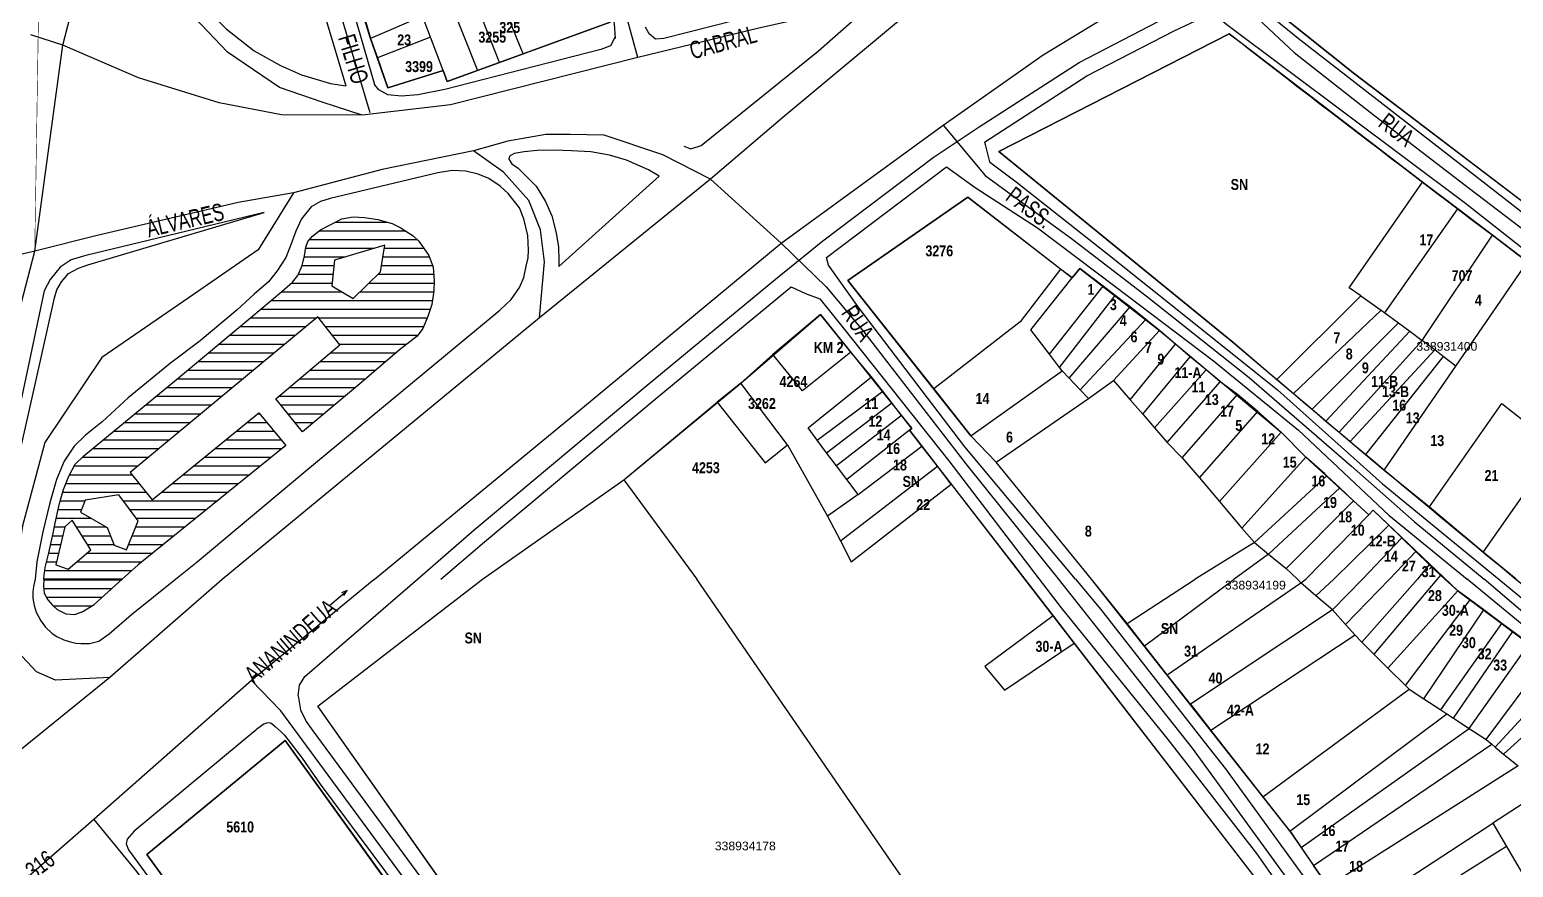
# Model space of a CAD drawing. Extents: x 206099 to 208675, y 4843659 to 4845705.
# Drawn here: x 207220.3 to 207560.8, y 4844438.6 to 4844630.9 of the extents above; entities that cross this region are included whole.
import ezdxf
from ezdxf.enums import TextEntityAlignment as Align

# ---------------------------------------------------------------- set-up
doc = ezdxf.new("R2010")
doc.units = 0
doc.header["$LTSCALE"] = 1.5
doc.header["$MEASUREMENT"] = 0
for name, color, linetype in [('CD-MALHA-LOTES', 40, 'CONTINUOUS'), ('CD_TXT_QUADRA', 7, 'CONTINUOUS'), ('HD-HACH-HIDROG', 160, 'CONTINUOUS'), ('HD-LAGOS-PERENE', 170, 'CONTINUOUS'), ('LM-LIM-SETOR-FISCAL', 7, 'CONTINUOUS'), ('RU-QUADRAS', 6, 'CONTINUOUS'), ('SV-EIXO-ROD-ESTR', 7, 'CONTINUOUS'), ('SV-EIXO-RUA-N-PAV', 6, 'CONTINUOUS'), ('SV-EIXO-RUA-PAV', 20, 'CONTINUOUS'), ('SV-EST-MUNIC-PAV', 20, 'CONTINUOUS'), ('SV-FX-DOM-FED', 20, 'CONTINUOUS'), ('SV-ROD-FEDERAIS', 40, 'CONTINUOUS'), ('SV-RUA-NAO-PAV-S-GUIA-C-GUIA', 7, 'CONTINUOUS'), ('SV-RUA-PAVIM-S-GUIA-C-GUIA', 7, 'CONTINUOUS'), ('SV-TXT-MUNIC-PAV', 20, 'CONTINUOUS'), ('SV-TXT-ROD-FED', 20, 'CONTINUOUS'), ('SV-TXT-RUA-N-PAV-S-GUIA-C-GUIA', 7, 'CONTINUOUS'), ('SV-TXT-RUA-PAV-S-GUIA-C-GUIA', 7, 'CONTINUOUS'), ('Th_NmrPort', 7, 'CONTINUOUS')]:
    doc.layers.add(name, color=color, linetype=linetype)
doc.styles.add('ARIAL', font='ARIAL.TTF')
doc.styles.add('MONOTXT', font='ARIAL.TTF', dxfattribs={"height": 0.2})
doc.styles.get("Standard").update_dxf_attribs({"font": 'swisscbo.ttf'})
doc.linetypes.add('Limite', pattern='A,20,-3,[130,ltypeshp.shx,S=6.35,R=0,X=0,Y=0],-3,20', length=46)

# ---------------------------------------------------------------- blocks, each defined once
blk = doc.blocks.new('*X2')
at = {"layer": 'HD-HACH-HIDROG', "color": 0}
for p, q in [((207290.512389, 4844586.751842), (207302.286052, 4844586.75196)), ((207284.541472, 4844582.751717), (207309.221255, 4844582.751963)), ((207286.789002, 4844584.751772), (207306.537953, 4844584.75197)), ((207283.681185, 4844580.751675), (207299.480912, 4844580.751833)), ((207301.751676, 4844580.751856), (207310.732014, 4844580.751946)), ((207282.824169, 4844576.751601), (207290.142417, 4844576.751674)), ((207283.323692, 4844578.751639), (207292.827286, 4844578.751734)), ((207301.09261, 4844576.751783), (207312.8335, 4844576.751901)), ((207301.422143, 4844578.75182), (207312.035011, 4844578.751926)), ((207280.406086, 4844572.75151), (207289.759504, 4844572.751604)), ((207281.99959, 4844574.751559), (207289.95096, 4844574.751639)), ((207298.187103, 4844572.751688), (207313.151201, 4844572.751838)), ((207300.252518, 4844574.751742), (207313.070014, 4844574.75187)), ((207278.134247, 4844570.751455), (207291.992608, 4844570.751593)), ((207296.121688, 4844570.751635), (207313.087288, 4844570.751804)), ((207273.3862, 4844566.751341), (207312.257547, 4844566.75173)), ((207275.760224, 4844568.751398), (207312.757185, 4844568.751768)), ((207268.606411, 4844562.751227), (207283.755409, 4844562.751379)), ((207271.011421, 4844564.751284), (207286.169927, 4844564.751436)), ((207286.664356, 4844564.751441), (207311.591309, 4844564.75169)), ((207288.228233, 4844562.751424), (207310.73835, 4844562.751649)), ((207263.79639, 4844558.751113), (207278.926371, 4844558.751265)), ((207266.2014, 4844560.75117), (207281.34089, 4844560.751322)), ((207289.792109, 4844560.751406), (207309.396966, 4844560.751602)), ((207291.355986, 4844558.751389), (207306.920782, 4844558.751544)), ((207261.39138, 4844556.751056), (207276.511852, 4844556.751207)), ((207289.323077, 4844556.751336), (207304.431421, 4844556.751487)), ((207256.581359, 4844552.750942), (207271.682815, 4844552.751093)), ((207258.98637, 4844554.750999), (207274.097334, 4844554.75115)), ((207284.583039, 4844552.751222), (207299.77272, 4844552.751374)), ((207286.953058, 4844554.751279), (207302.102071, 4844554.75143)), ((207251.75191, 4844548.750828), (207266.853778, 4844548.750979)), ((207254.176349, 4844550.750885), (207269.268296, 4844550.751036)), ((207279.843002, 4844548.751109), (207295.077242, 4844548.751261)), ((207282.213021, 4844550.751165), (207297.44337, 4844550.751318)), ((207249.320629, 4844546.75077), (207264.439259, 4844546.750922)), ((207277.472983, 4844546.751052), (207292.689455, 4844546.751204)), ((207244.458066, 4844542.750656), (207259.610221, 4844542.750807)), ((207246.889347, 4844544.750713), (207262.02474, 4844544.750865)), ((207272.678335, 4844542.750938), (207273.066288, 4844542.750942)), ((207277.994071, 4844544.751024), (207290.301668, 4844544.751147)), ((207279.614638, 4844542.751007), (207287.913881, 4844542.75109)), ((207239.595504, 4844538.750541), (207254.781184, 4844538.750693)), ((207242.026785, 4844540.750599), (207257.195703, 4844540.75075)), ((207267.776842, 4844538.750823), (207276.372982, 4844538.750909)), ((207270.227589, 4844540.750881), (207274.719635, 4844540.750925)), ((207281.235205, 4844540.750991), (207285.526094, 4844540.751034)), ((207282.855772, 4844538.750974), (207283.138306, 4844538.750977)), ((207237.164223, 4844536.750484), (207252.366665, 4844536.750636)), ((207265.326096, 4844536.750766), (207278.026329, 4844536.750893)), ((207232.387923, 4844532.75037), (207247.537628, 4844532.750522)), ((207234.7417, 4844534.750427), (207249.952147, 4844534.750579)), ((207260.424603, 4844532.750651), (207275.782906, 4844532.750804)), ((207262.875349, 4844534.750708), (207278.257393, 4844534.750862)), ((207229.479351, 4844528.750275), (207243.793714, 4844528.750418)), ((207230.533525, 4844530.750319), (207245.123109, 4844530.750465)), ((207255.52311, 4844528.750536), (207270.833933, 4844528.750689)), ((207257.973856, 4844530.750593), (207273.30842, 4844530.750746)), ((207227.922562, 4844524.750194), (207247.008932, 4844524.750384)), ((207228.642667, 4844526.750234), (207245.401323, 4844526.750401)), ((207250.621617, 4844524.750421), (207265.88496, 4844524.750573)), ((207253.072363, 4844526.750478), (207268.359446, 4844526.750631)), ((207227.359084, 4844522.750155), (207233.051734, 4844522.750212)), ((207241.823217, 4844522.7503), (207263.410473, 4844522.750515)), ((207226.409444, 4844518.750079), (207234.406701, 4844518.750159)), ((207226.868614, 4844520.750117), (207232.245856, 4844520.750171)), ((207243.309808, 4844520.750281), (207260.935987, 4844520.750458)), ((207244.796398, 4844518.750263), (207258.4615, 4844518.7504)), ((207225.583246, 4844514.750005), (207227.905041, 4844514.750028)), ((207225.982847, 4844516.750042), (207228.363953, 4844516.750066)), ((207231.031941, 4844516.750093), (207237.869975, 4844516.750161)), ((207232.302542, 4844514.750072), (207238.857891, 4844514.750138)), ((207243.888978, 4844514.750188), (207253.512527, 4844514.750284)), ((207244.692002, 4844516.750229), (207255.987013, 4844516.750342)), ((207225.146152, 4844512.749968), (207227.446128, 4844512.749991)), ((207233.573143, 4844512.750052), (207239.644868, 4844512.750113)), ((207243.085954, 4844512.750147), (207251.03804, 4844512.750227)), ((207224.230151, 4844508.749893), (207226.528303, 4844508.749916)), ((207224.708036, 4844510.74993), (207226.987215, 4844510.749953)), ((207231.158679, 4844508.749962), (207246.089067, 4844508.750111)), ((207233.518655, 4844510.750018), (207248.563553, 4844510.750169)), ((207223.813326, 4844506.749855), (207243.786277, 4844506.750055))]:
    blk.add_line(p, q, dxfattribs=at)
blk = doc.blocks.new('*X4')
at = {"layer": 'HD-HACH-HIDROG', "color": 0}
for p, q in [((207223.556432, 4844504.64934), (207241.457927, 4844504.649519)), ((207223.563705, 4844502.649307), (207239.241411, 4844502.649463)), ((207224.141367, 4844500.649279), (207237.024896, 4844500.649408)), ((207225.718105, 4844498.649262), (207234.654372, 4844498.649351))]:
    blk.add_line(p, q, dxfattribs=at)
blk = doc.blocks.new('COD048', base_point=(207087.119498, 4846804.692002))
at = {"layer": 'SV-TXT-MUNIC-PAV'}
blk.add_line((207088.452832, 4846804.292002), (207089.786165, 4846804.692002), dxfattribs=at)
blk.add_lwpolyline([(207084.452832, 4846804.692002), (207089.786165, 4846804.692002), (207088.452832, 4846805.092002)], dxfattribs=at)

msp = doc.modelspace()

# ---------------------------------------------------------------- linework, layer by layer
at = {"layer": 'CD-MALHA-LOTES', "linetype": 'Continuous'}
for p, q in [((207333.59, 4844625.34), (207327.47, 4844640.34)), ((207328.16, 4844623.36), (207322.36, 4844638.24)), ((207297.19, 4844633.74), (207298.53, 4844628.89)), ((207310.46, 4844634.03), (207298.53, 4844628.89)), ((207312.29, 4844629.23), (207310.46, 4844634.03)), ((207317.33, 4844636.16), (207323.14, 4844621.53)), ((207507.05, 4844634.66), (207524.42, 4844620.81)), ((207333.59, 4844625.34), (207353.58, 4844632.62)), ((207298.53, 4844628.89), (207300.13, 4844624.41)), ((207312.29, 4844629.23), (207300.13, 4844624.41)), ((207315.23, 4844621.52), (207312.29, 4844629.23)), ((207495.64, 4844629.99), (207442.78, 4844602.93)), ((207539.97, 4844595.93), (207495.64, 4844629.99)), ((207300.13, 4844624.41), (207302.5, 4844617.54)), ((207323.14, 4844621.53), (207328.16, 4844623.36)), ((207328.16, 4844623.36), (207333.59, 4844625.34)), ((207302.5, 4844617.54), (207315.23, 4844621.52)), ((207315.23, 4844621.52), (207316.18, 4844619.03)), ((207316.18, 4844619.03), (207323.14, 4844621.53)), ((207524.42, 4844620.81), (207582.9, 4844576.25)), ((207442.78, 4844602.93), (207496.49, 4844559.15)), ((207523.13, 4844571.62), (207539.97, 4844595.93)), ((207548.08, 4844589.78), (207539.97, 4844595.93)), ((207435.61, 4844592.46), (207408.11, 4844573.31)), ((207456.89, 4844575.96), (207435.61, 4844592.46)), ((207531.34, 4844565.89), (207548.08, 4844589.78)), ((207556.02, 4844583.77), (207548.08, 4844589.78)), ((207539.95, 4844559.54), (207556.02, 4844583.77)), ((207564.12, 4844577.64), (207556.02, 4844583.77)), ((207456.89, 4844575.96), (207447.63, 4844563.84)), ((207459.59, 4844573.92), (207456.89, 4844575.96)), ((207461.34, 4844576.11), (207459.59, 4844573.92)), ((207466.72, 4844572), (207461.34, 4844576.11)), ((207547.65, 4844553.68), (207564.12, 4844577.64)), ((207408.11, 4844573.31), (207427.86, 4844548.44)), ((207450.11, 4844562.01), (207459.59, 4844573.92)), ((207454.38, 4844556.39), (207466.72, 4844572)), ((207456.69, 4844553.38), (207469.47, 4844569.9)), ((207469.47, 4844569.9), (207466.72, 4844572)), ((207472.87, 4844567.29), (207469.47, 4844569.9)), ((207506.56, 4844550.62), (207525.87, 4844569.84)), ((207525.87, 4844569.84), (207523.13, 4844571.62)), ((207525.87, 4844569.84), (207530.48, 4844566.51)), ((207401.84, 4844565.55), (207390.9, 4844556.36)), ((207408.76, 4844556.9), (207401.84, 4844565.55)), ((207458.88, 4844550.91), (207472.87, 4844567.29)), ((207476.51, 4844564.37), (207472.87, 4844567.29)), ((207530.48, 4844566.51), (207510.4, 4844547.37)), ((207530.48, 4844566.51), (207531.34, 4844565.89)), ((207531.34, 4844565.89), (207534.5, 4844563.59)), ((207447.63, 4844563.84), (207427.86, 4844548.44)), ((207461.41, 4844548.24), (207476.51, 4844564.37)), ((207479.61, 4844561.89), (207476.51, 4844564.37)), ((207514.64, 4844543.78), (207534.5, 4844563.59)), ((207534.5, 4844563.59), (207537.1, 4844561.71)), ((207454.38, 4844556.39), (207450.11, 4844562.01)), ((207469.1, 4844550.36), (207479.61, 4844561.89)), ((207472.9, 4844545.97), (207483.33, 4844558.7)), ((207483.33, 4844558.7), (207479.61, 4844561.89)), ((207486.69, 4844555.82), (207483.33, 4844558.7)), ((207496.49, 4844559.15), (207506.56, 4844550.62)), ((207517.84, 4844541.07), (207537.1, 4844561.71)), ((207520.83, 4844538.54), (207539.95, 4844559.54)), ((207537.1, 4844561.71), (207539.95, 4844559.54)), ((207542.79, 4844557.38), (207539.95, 4844559.54)), ((207390.9, 4844556.36), (207383.58, 4844549.79)), ((207397.68, 4844548.03), (207390.9, 4844556.36)), ((207408.76, 4844556.9), (207397.68, 4844548.03)), ((207413.54, 4844551.22), (207408.76, 4844556.9)), ((207456.69, 4844553.38), (207454.38, 4844556.39)), ((207475.77, 4844542.67), (207486.69, 4844555.82)), ((207490.34, 4844552.84), (207486.69, 4844555.82)), ((207542.79, 4844557.38), (207523.4, 4844536.37)), ((207544.72, 4844555.92), (207526.93, 4844533.38)), ((207544.72, 4844555.92), (207542.79, 4844557.38)), ((207547.65, 4844553.68), (207544.72, 4844555.92)), ((207436.32, 4844537.64), (207457.3, 4844552.58)), ((207457.3, 4844552.58), (207456.69, 4844553.38)), ((207458.88, 4844550.91), (207457.3, 4844552.58)), ((207478.49, 4844539.49), (207490.34, 4844552.84)), ((207493.58, 4844550.06), (207490.34, 4844552.84)), ((207531.23, 4844529.76), (207547.65, 4844553.68)), ((207383.58, 4844549.79), (207378.15, 4844545.42)), ((207394.23, 4844535.62), (207383.58, 4844549.79)), ((207399.02, 4844539.49), (207413.54, 4844551.22)), ((207416.1, 4844547.93), (207413.54, 4844551.22)), ((207427.86, 4844548.44), (207436.32, 4844537.64)), ((207461.41, 4844548.24), (207458.88, 4844550.91)), ((207463.3, 4844546.24), (207469.1, 4844550.36)), ((207469.1, 4844550.36), (207472.9, 4844545.97)), ((207481.37, 4844536.17), (207493.58, 4844550.06)), ((207497.5, 4844547.18), (207493.58, 4844550.06)), ((207506.56, 4844550.62), (207510.4, 4844547.37)), ((207356.67, 4844527.59), (207378.15, 4844545.42)), ((207378.15, 4844545.42), (207389.13, 4844531.5)), ((207401.09, 4844536.7), (207416.1, 4844547.93)), ((207403.2, 4844533.78), (207418.23, 4844545.21)), ((207418.23, 4844545.21), (207416.1, 4844547.93)), ((207420.43, 4844542.33), (207418.23, 4844545.21)), ((207442.16, 4844531.66), (207463.3, 4844546.24)), ((207463.3, 4844546.24), (207461.41, 4844548.24)), ((207472.9, 4844545.97), (207475.77, 4844542.67)), ((207484.86, 4844532.64), (207497.5, 4844547.18)), ((207502.19, 4844543.23), (207497.5, 4844547.18)), ((207510.4, 4844547.37), (207514.64, 4844543.78)), ((207541.63, 4844521.34), (207558.21, 4844545.08)), ((207558.21, 4844545.08), (207563.27, 4844541.15)), ((207420.43, 4844542.33), (207405.53, 4844530.76)), ((207422.78, 4844539.39), (207420.43, 4844542.33)), ((207475.77, 4844542.67), (207478.49, 4844539.49)), ((207488.78, 4844528.01), (207502.19, 4844543.23)), ((207507.57, 4844538.52), (207502.19, 4844543.23)), ((207514.64, 4844543.78), (207517.84, 4844541.07)), ((207401.09, 4844536.7), (207399.02, 4844539.49)), ((207422.27, 4844538.99), (207407.89, 4844527.63)), ((207422.27, 4844538.99), (207422.78, 4844539.39)), ((207425.1, 4844535.29), (207422.27, 4844538.99)), ((207478.49, 4844539.49), (207481.37, 4844536.17)), ((207493.37, 4844522.62), (207507.57, 4844538.52)), ((207513.2, 4844532.81), (207507.57, 4844538.52)), ((207517.84, 4844541.07), (207520.83, 4844538.54)), ((207520.83, 4844538.54), (207523.4, 4844536.37)), ((207389.13, 4844531.5), (207394.23, 4844535.62)), ((207394.23, 4844535.62), (207403.43, 4844519.22)), ((207403.2, 4844533.78), (207401.09, 4844536.7)), ((207410.45, 4844524.23), (207425.1, 4844535.29)), ((207428.65, 4844530.74), (207425.1, 4844535.29)), ((207436.32, 4844537.64), (207442.16, 4844531.66)), ((207481.37, 4844536.17), (207484.86, 4844532.64)), ((207523.4, 4844536.37), (207526.93, 4844533.38)), ((207570.84, 4844535.27), (207553.89, 4844511.08)), ((207405.53, 4844530.76), (207403.2, 4844533.78)), ((207464.05, 4844504.75), (207442.16, 4844531.66)), ((207484.86, 4844532.64), (207488.78, 4844528.01)), ((207498.56, 4844516.51), (207513.2, 4844532.81)), ((207517.59, 4844528.95), (207513.2, 4844532.81)), ((207526.93, 4844533.38), (207531.23, 4844529.76)), ((207407.89, 4844527.63), (207405.53, 4844530.76)), ((207406.41, 4844513.53), (207428.65, 4844530.74)), ((207431.85, 4844526.6), (207428.65, 4844530.74)), ((207488.78, 4844528.01), (207493.37, 4844522.62)), ((207518.03, 4844528.46), (207501.41, 4844513.17)), ((207518.03, 4844528.46), (207517.59, 4844528.95)), ((207521, 4844525.71), (207518.03, 4844528.46)), ((207531.23, 4844529.76), (207541.63, 4844521.34)), ((207324.25, 4844504.75), (207356.67, 4844527.59)), ((207356.67, 4844527.59), (207373.45, 4844504.75)), ((207410.45, 4844524.23), (207407.89, 4844527.63)), ((207408.84, 4844508.74), (207431.85, 4844526.6)), ((207431.85, 4844526.6), (207448.75, 4844504.75)), ((207504.68, 4844510.49), (207521, 4844525.71)), ((207524.18, 4844522.78), (207521, 4844525.71)), ((207410.45, 4844524.23), (207403.43, 4844519.22)), ((207493.37, 4844522.62), (207498.56, 4844516.51)), ((207508.7, 4844507.2), (207524.18, 4844522.78)), ((207524.18, 4844522.78), (207527.67, 4844519.53)), ((207541.63, 4844521.34), (207553.89, 4844511.08)), ((207403.43, 4844519.22), (207406.41, 4844513.53)), ((207527.67, 4844519.53), (207513.22, 4844504.74)), ((207527.67, 4844519.53), (207528.7, 4844520.58)), ((207528.7, 4844520.58), (207532.24, 4844517.17)), ((207498.56, 4844516.51), (207501.41, 4844513.17)), ((207532.24, 4844517.17), (207519.62, 4844504.74)), ((207532.24, 4844517.17), (207535.23, 4844514.29)), ((207406.41, 4844513.53), (207408.84, 4844508.74)), ((207501.41, 4844513.17), (207487.83, 4844504.74)), ((207501.41, 4844513.17), (207504.68, 4844510.49)), ((207535.23, 4844514.29), (207526.23, 4844504.74)), ((207538.44, 4844511.15), (207532.39, 4844504.74)), ((207535.23, 4844514.29), (207538.44, 4844511.15)), ((207538.44, 4844511.15), (207541.52, 4844508.16)), ((207553.89, 4844511.08), (207561.5, 4844504.81)), ((207504.68, 4844510.49), (207496.74, 4844504.74)), ((207504.68, 4844510.49), (207508.7, 4844507.2)), ((207541.52, 4844508.16), (207538.82, 4844504.74)), ((207541.52, 4844508.16), (207544.16, 4844505.69)), ((207286.46, 4844475.58), (207324.25, 4844504.75)), ((207432.32, 4844419.18), (207373.45, 4844504.75)), ((207448.75, 4844504.75), (207455.23, 4844496.33)), ((207472.18, 4844494.57), (207464.05, 4844504.75)), ((207472.18, 4844494.57), (207487.83, 4844504.74)), ((207476.18, 4844489.46), (207496.74, 4844504.74)), ((207508.7, 4844507.2), (207511.3, 4844504.76)), ((207512.1, 4844503.92), (207511.3, 4844504.76)), ((207512.1, 4844503.92), (207513.22, 4844504.74)), ((207515.5, 4844500.96), (207519.62, 4844504.74)), ((207526.23, 4844504.74), (207519.3, 4844497.74)), ((207522.34, 4844494.39), (207532.39, 4844504.74)), ((207526.08, 4844490.31), (207538.82, 4844504.74)), ((207543.3, 4844504.72), (207528.8, 4844487.58)), ((207544.16, 4844505.69), (207543.3, 4844504.72)), ((207544.16, 4844505.69), (207545.14, 4844504.74)), ((207548.1, 4844502.12), (207545.14, 4844504.74)), ((207481.4, 4844482.81), (207512.1, 4844503.92)), ((207515.5, 4844500.96), (207512.1, 4844503.92)), ((207519.3, 4844497.74), (207515.5, 4844500.96)), ((207548.1, 4844502.12), (207532.03, 4844484.35)), ((207550.93, 4844500.01), (207548.1, 4844502.12)), ((207519.3, 4844497.74), (207486.74, 4844476.04)), ((207522.34, 4844494.39), (207519.3, 4844497.74)), ((207536.07, 4844480.32), (207550.93, 4844500.01)), ((207540.31, 4844477.3), (207554.04, 4844497.7)), ((207554.04, 4844497.7), (207550.93, 4844500.01)), ((207558.22, 4844494.58), (207554.04, 4844497.7)), ((207455.23, 4844496.33), (207439.57, 4844484.71)), ((207455.23, 4844496.33), (207460.07, 4844490.04)), ((207476.18, 4844489.46), (207472.18, 4844494.57)), ((207524.52, 4844491.93), (207522.34, 4844494.39)), ((207544.2, 4844474.76), (207558.22, 4844494.58)), ((207560.71, 4844492.73), (207558.22, 4844494.58)), ((207524.52, 4844491.93), (207491.44, 4844470.01)), ((207526.08, 4844490.31), (207524.52, 4844491.93)), ((207547.12, 4844472.85), (207560.71, 4844492.73)), ((207564.5, 4844489.89), (207560.71, 4844492.73)), ((207444.08, 4844479.3), (207460.07, 4844490.04)), ((207460.07, 4844490.04), (207505.07, 4844431.6)), ((207481.4, 4844482.81), (207476.18, 4844489.46)), ((207528.8, 4844487.58), (207526.08, 4844490.31)), ((207532.03, 4844484.35), (207528.8, 4844487.58)), ((207550.7, 4844470.51), (207564.5, 4844489.89)), ((207439.57, 4844484.71), (207444.08, 4844479.3)), ((207532.03, 4844484.35), (207536.07, 4844480.32)), ((207554.57, 4844467.98), (207568.63, 4844486.81)), ((207486.74, 4844476.04), (207481.4, 4844482.81)), ((207536.07, 4844480.32), (207536.91, 4844479.52)), ((207572.56, 4844483.51), (207556.68, 4844466.23)), ((207576.11, 4844480.53), (207558.62, 4844464.63)), ((207503.36, 4844454.81), (207536.91, 4844479.52)), ((207536.91, 4844479.52), (207540.31, 4844477.3)), ((207540.31, 4844477.3), (207544.2, 4844474.76)), ((207334.76, 4844407.05), (207286.46, 4844475.58)), ((207486.74, 4844476.04), (207491.44, 4844470.01)), ((207509.56, 4844446.91), (207545.59, 4844473.85)), ((207544.2, 4844474.76), (207545.59, 4844473.85)), ((207545.59, 4844473.85), (207547.12, 4844472.85)), ((207512.14, 4844443.19), (207550.7, 4844470.51)), ((207547.12, 4844472.85), (207550.7, 4844470.51)), ((207550.7, 4844470.51), (207554.57, 4844467.98)), ((207278.97, 4844467.74), (207247.23, 4844441.58)), ((207306.59, 4844429.36), (207278.97, 4844467.74)), ((207491.44, 4844470.01), (207503.36, 4844454.81)), ((207515.01, 4844439.03), (207555.89, 4844466.88)), ((207554.57, 4844467.98), (207555.89, 4844466.88)), ((207555.89, 4844466.88), (207556.68, 4844466.23)), ((207556.68, 4844466.23), (207558.62, 4844464.63)), ((207558.62, 4844464.63), (207561.92, 4844461.9)), ((207561.92, 4844461.9), (207518.35, 4844434.19)), ((207503.36, 4844454.81), (207509.56, 4844446.91)), ((207565.69, 4844454.97), (207556.15, 4844448.75)), ((207509.56, 4844446.91), (207509.74, 4844446.68)), ((207509.74, 4844446.68), (207512.14, 4844443.19)), ((207523.15, 4844427.22), (207556.15, 4844448.75)), ((207556.15, 4844448.75), (207559.28, 4844443.4)), ((207512.14, 4844443.19), (207515.01, 4844439.03)), ((207559.28, 4844443.4), (207548.76, 4844436.83)), ((207559.28, 4844443.4), (207565.55, 4844432.66)), ((207247.23, 4844441.58), (207274.43, 4844404.14)), ((207518.35, 4844434.19), (207515.01, 4844439.03))]:
    msp.add_line(p, q, dxfattribs=at)
at = {"layer": 'HD-LAGOS-PERENE', "flags": 128}
for points in [[(207223.56, 4844504.75), (207223.56, 4844505.02), (207223.91, 4844507.41), (207224.72, 4844510.8), (207225.71, 4844515.33), (207226.15, 4844517.62), (207227.19, 4844522.15), (207228.1, 4844525.38), (207229.3, 4844528.41), (207230.76, 4844531.18), (207232.74, 4844533.09), (207235.79, 4844535.62), (207253.55, 4844550.23), (207271.07, 4844564.8), (207278.18, 4844570.79), (207280.62, 4844572.94), (207281.9, 4844574.51), (207282.84, 4844576.79), (207283.38, 4844578.98), (207283.72, 4844580.98), (207284.15, 4844582.32), (207285.22, 4844583.5), (207287.05, 4844584.96), (207289.62, 4844586.3), (207291.99, 4844587.5), (207294.6, 4844587.94), (207297.14, 4844587.83), (207300.23, 4844587.36), (207303.51, 4844586.39), (207305.35, 4844585.49), (207308.36, 4844583.62), (207309.63, 4844582.34), (207311.92, 4844579.04), (207312.97, 4844576.41), (207313.16, 4844573.26), (207313.12, 4844570.95), (207312.61, 4844567.86), (207311.71, 4844565.03), (207310.55, 4844562.31), (207309.27, 4844560.58), (207305.21, 4844557.42), (207296.58, 4844550.01), (207282.97, 4844538.61), (207276.82, 4844546.2), (207291.49, 4844558.58), (207286.47, 4844565), (207243.36, 4844529.29), (207248.44, 4844522.97), (207272.91, 4844542.94), (207279.11, 4844535.44), (207245.26, 4844508.08), (207241.57, 4844504.75)], [(207301.87, 4844581.47), (207290.26, 4844577.98), (207289.7, 4844572.13), (207294.54, 4844569.22), (207300.86, 4844575.34)], [(207242.58, 4844511.49), (207245.25, 4844518.14), (207240.82, 4844524.1), (207233.1, 4844522.87), (207232, 4844520.14), (207238.13, 4844516.6), (207239.7, 4844512.61)], [(207230.06, 4844518.28), (207228.38, 4844516.82), (207226.37, 4844508.06), (207229.2, 4844507.09), (207234.38, 4844511.48)], [(207223.56, 4844504.75), (207223.53, 4844503.12), (207223.65, 4844501.56), (207224.47, 4844500.04), (207225.59, 4844498.77), (207226.63, 4844497.79), (207228.61, 4844496.8), (207230.7, 4844496.65), (207232.56, 4844497.36), (207235.14, 4844498.95), (207241.57, 4844504.75)]]:
    msp.add_lwpolyline(points, close=True, dxfattribs=at)
at = {"layer": 'LM-LIM-SETOR-FISCAL', "linetype": 'Limite', "ltscale": 0.1, "const_width": 0.13, "flags": 128}
msp.add_lwpolyline([(206951.13, 4844515.15), (206103.85, 4844311.15), (206102.2, 4844310.76), (206463.03, 4843896.23), (206552, 4844015.88), (206955.36, 4843691.91), (206997.06, 4843661.13), (206998.31, 4843663.57), (207016.42, 4843698.58), (207012.73, 4843700.99), (207070.72, 4843830.73), (207120.99, 4843945.82), (207148.62, 4843951), (207201.26, 4843971.46), (207207.29, 4843958.02), (207217.12, 4843955.42), (207337.27, 4843938.21), (207437.15, 4843921.71), (207622.29, 4843892.61), (207679.53, 4843880.04), (207690.49, 4843889.02), (207671.55, 4843915.2), (207748.93, 4843970.7), (207711.26, 4844025.71), (207698.36, 4844043.55), (207668.91, 4844086.59), (207641.42, 4844125.22), (207698.91, 4844166.45), (207678.15, 4844195.51), (207667.43, 4844209.54), (207654.06, 4844227.54), (207631.24, 4844260.95), (207605.71, 4844299.54), (207598, 4844309.83), (207586.64, 4844326.37), (207553.25, 4844375.41), (207542.96, 4844389.81), (207530.49, 4844407.67), (207597.31, 4844451.76), (207621.23, 4844476.19), (207656.93, 4844513), (207690.53, 4844547.25), (207699.44, 4844555.93), (207701.4, 4844564.61), (207693.13, 4844573.37), (207679, 4844583.84), (207661.07, 4844596.77), (207637.45, 4844615.37), (207585.86, 4844655.97), (207575.48, 4844664.69), (207569.08, 4844671.5), (207569.45, 4844680.36), (207654.93, 4844703.13), (207663.89, 4844680.39), (207677.57, 4844669.34), (207702.32, 4844650.54), (207716.26, 4844640.68), (207753.78, 4844609.83), (207762.93, 4844554.62), (207770.13, 4844473.57), (207776.84, 4844472.68), (207793.01, 4844360.57), (207785.17, 4844355.62), (207770.44, 4844345.59), (207748.43, 4844330.95), (207747.91, 4844324.8), (207753.52, 4844317.31), (207769.28, 4844298.69), (207775.01, 4844293.43), (207782.88, 4844283.92), (207789.15, 4844276.2), (207815.46, 4844244.33), (207819.38, 4844241.82), (207833.89, 4844253.22), (207837.15, 4844248.8), (207827.85, 4844241.71), (207830.8, 4844238.17), (207835.76, 4844241.82), (207843.28, 4844230.65), (207850.47, 4844234.85), (207853.27, 4844229.99), (207850.22, 4844228.31), (207852.55, 4844223.47), (207862.28, 4844194.53), (207852.98, 4844190.72), (207855.45, 4844183.13), (207841.05, 4844179.2), (207842.75, 4844174.19), (207831.58, 4844167.48), (207835.38, 4844161.88), (207841.17, 4844165.37), (207847.07, 4844155.75), (207831.32, 4844146.19), (207834.89, 4844140.85), (207829.27, 4844137.4), (207831.74, 4844133), (207827.93, 4844130.58), (207830.96, 4844126.13), (207825.79, 4844122.95), (207828.8, 4844117.88), (207826.74, 4844116.71), (207837.07, 4844101.63), (207828.21, 4844096.11), (207838.21, 4844083.58), (207810.77, 4844063.9), (207814.94, 4844058.51), (207818.35, 4844060.87), (207823.85, 4844053.22), (207815.63, 4844047.62), (207818.11, 4844034.1), (207801.11, 4844022.39), (207805.92, 4844012.86), (207800.29, 4844003.99), (207792.72, 4843932.76), (207821.91, 4843926.4), (207859.75, 4843922.03), (207884.09, 4843912.26), (207889.39, 4843912.02), (207898.99, 4843924.88), (207898.88, 4843930.09), (207899.02, 4843938.96), (207962.06, 4843938.77), (207963.84, 4843901.85), (207941.02, 4843902.05), (207942.04, 4843841.47), (208007.7, 4843841.21), (208022.14, 4843841.12), (208036.07, 4843839.89), (208056.34, 4843840.14), (208090.26, 4843841.1), (208106.1, 4843842.59), (208189.59, 4843856.54), (208188.16, 4843865.4), (208275.25, 4843877.18), (208292.72, 4843880.37), (208298.69, 4843887.78), (208321.91, 4843926.37), (208334.62, 4843947.55), (208347.38, 4843979.84), (208351.66, 4843981.53), (208361.4, 4843993.9), (208372.92, 4843999.2), (208371.9, 4844007.23), (208387.36, 4844030.68), (208393.74, 4844026.56), (208401.25, 4844038.55), (208394.9, 4844042.64), (208398.77, 4844059.02), (208405.89, 4844063.32), (208424.47, 4844062.68), (208426.06, 4844069.85), (208422.67, 4844090.07), (208413.98, 4844110.55), (208424.48, 4844115.64), (208426.74, 4844111.64), (208466.87, 4844139.33), (208484, 4844172.26), (208526.46, 4844173.32), (208524.92, 4844238.99), (208556.34, 4844273.82), (208606.67, 4844329.22), (208617.29, 4844355.28), (208634.75, 4844382.44), (208623.4, 4844573.87), (208620.94, 4844586.93), (208617.24, 4844585.48), (208611.62, 4844582.44), (208602.16, 4844575.47), (208597.22, 4844571.55), (208589.65, 4844565.64), (208583.91, 4844560.59), (208574.64, 4844553.13), (208565.88, 4844547.77), (208558.91, 4844543.84), (208546.16, 4844536.68), (208538.21, 4844532.01), (208523.21, 4844523.48), (208501.29, 4844510.52), (208474.09, 4844504.73), (208470.3, 4844549.75), (208469.96, 4844556.19), (208469.21, 4844570.01), (208467.84, 4844586.2), (208466.79, 4844596.16), (208463.28, 4844642.74), (208459.25, 4844689.33), (208457.41, 4844719.81), (208456.59, 4844734.9), (208455.83, 4844742.23), (208452.75, 4844785.24), (208451.92, 4844795.94), (208448.46, 4844834.88), (208447.26, 4844852.46), (208446.16, 4844873.31), (208445.12, 4844881.64), (208441.97, 4844928.93), (208438.81, 4844974.82), (208435.74, 4845020.91), (208434.09, 4845038.6), (208431.09, 4845069.57), (208428.45, 4845117.03), (208425.65, 4845163.09), (208425.04, 4845177.97), (208424.21, 4845193.61), (208423.19, 4845208.28), (208420.65, 4845245.05), (208420.1, 4845254.11), (208419.59, 4845259.67), (208417.58, 4845281.54), (208417.08, 4845287.58), (208415.98, 4845307.61), (208414.07, 4845322.51), (208412.84, 4845335.67), (208409.33, 4845349.09), (208404.94, 4845354.53), (208397.22, 4845363.48), (208391.26, 4845367.95), (208373.27, 4845347.25), (208334.49, 4845303.29), (208294.22, 4845257.76), (208255.35, 4845213.1), (208212.72, 4845163.71), (208171.57, 4845116.42), (208140.51, 4845080.89), (208114.59, 4845051), (208102.6, 4845036.98), (208066.61, 4844996.14), (208032.07, 4844956.22), (207998.73, 4844916.29), (207967.12, 4844879.57), (207953.42, 4844867.05), (207945.01, 4844857.92), (207921.99, 4844836.18), (207906.18, 4844822.02), (207877.77, 4844798.99), (207836.45, 4844772.36), (207834.47, 4844792.78), (207833.01, 4844807.86), (207831.55, 4844856.55), (207830.63, 4844904.88), (207830.37, 4844927.94), (207830.09, 4844953.39), (207831, 4845001.71), (207831.73, 4845050.95), (207831.55, 4845099.46), (207831.55, 4845147.97), (207831.18, 4845196.48), (207831.39, 4845224.82), (207831.52, 4845241.53), (207831.55, 4845245.91), (207831.55, 4845246.41), (207831.18, 4845294.78), (207831.18, 4845343.11), (207831.73, 4845394.36), (207833.37, 4845443.42), (207833.92, 4845490.65), (207833.71, 4845521.07), (207833.56, 4845541.9), (207833.48, 4845550.53), (207833.19, 4845579.45), (207832.83, 4845604.85), (207833.56, 4845629.33), (207836.48, 4845656.56), (207836.76, 4845664.71), (207825.37, 4845667.68), (207821.82, 4845668.69), (207816.91, 4845670.09), (207805.68, 4845673.47), (207791.7, 4845677.75), (207783.5, 4845679.57), (207766.81, 4845685.02), (207754.43, 4845688.82), (207739.64, 4845691.3), (207722.13, 4845693.94), (207717.1, 4845694.68), (207690.08, 4845700.62), (207680.08, 4845702.89), (207670.03, 4845704.98), (207667.81, 4845700.16), (207660.99, 4845676.98), (207660.54, 4845673.8), (207657.39, 4845659.57), (207656.59, 4845656.53), (207655.95, 4845653.98), (207650.56, 4845639.59), (207647.27, 4845633.02), (207644.17, 4845622.85), (207641.37, 4845615.1), (207618.1, 4845615.4), (207601.33, 4845615.86), (207592.93, 4845615.82), (207543.69, 4845617.43), (207493.78, 4845618.83), (207471.28, 4845620.61), (207442.67, 4845621.38), (207409.05, 4845621.45), (207395.8, 4845621.64), (207345.61, 4845622.76), (207297.34, 4845623.66), (207302.37, 4845557.49), (207306.56, 4845504.34), (207309.91, 4845464.2), (207314.17, 4845425.29), (207318.44, 4845350.96), (207323.01, 4845301.38), (207326.21, 4845262.61), (207329.56, 4845220.35), (207332.3, 4845183.41), (207332.77, 4845157.36), (207331.5, 4845129.31), (207329.48, 4845113.1), (207327.97, 4845099.78), (207322.7, 4845067.42), (207315.32, 4845031.5), (207304.58, 4844989.44), (207294.83, 4844945.95), (207285.39, 4844902.77), (207275.03, 4844859.74), (207265.74, 4844820.37), (207255.53, 4844777.19), (207247.26, 4844743.37), (207237.49, 4844702.4), (207233.3, 4844686.1), (207226.31, 4844651.65), (207222.36, 4844634.38), (207221.5, 4844580.09), (207184.7, 4844571.41), (207132.94, 4844558.17), (207106.7, 4844555.23), (207101.3, 4844554.58), (207090.18, 4844551.4), (207069.41, 4844546.2), (207052.47, 4844541.19), (207025, 4844537.01), (206969.31, 4844520.12)], close=True, dxfattribs=at)
at = {"layer": 'RU-QUADRAS', "color": 6, "linetype": 'Continuous'}
for points in [[(207265.42, 4844735.58), (207274.13, 4844794.94), (207277.4, 4844808.93), (207280.16, 4844820.72), (207282.96, 4844820.37), (207283.77, 4844825.19), (207286.24, 4844824.61), (207285.32, 4844820.07), (207288.89, 4844819.62, 0.026138), (207298.41, 4844783.98), (207310.02, 4844748.92), (207308.58, 4844748.52), (207335.11, 4844666.19), (207342.18, 4844646.36), (207346.17, 4844648.05), (207349.14, 4844643.87), (207353.58, 4844632.62), (207316.18, 4844619.03), (207315.23, 4844621.52), (207302.5, 4844617.54), (207298.53, 4844628.89), (207280.15, 4844688.21), (207271.86, 4844717.19)], [(207507.05, 4844634.66), (207542.52, 4844647.84), (207578.73, 4844657.94), (207651.06, 4844598.25, -0.008883), (207697.09, 4844563.78), (207697.24, 4844558.62), (207675.92, 4844540.84), (207677.92, 4844538.34), (207658.5, 4844518.71), (207524.42, 4844620.81)], [(207442.78, 4844602.93), (207495.64, 4844629.99, 0.003947), (207580.56, 4844565.25), (207614.9, 4844538.64), (207636.34, 4844522.86), (207650.26, 4844511.04, -0.044417), (207638.72, 4844497.51), (207608.8, 4844467.2), (207565.41, 4844501.46, -0.005301), (207496.49, 4844559.15)]]:
    msp.add_lwpolyline(points, format="xyb", close=True, dxfattribs=at)
for points in [[(207408.11, 4844573.31), (207435.61, 4844592.46), (207459.59, 4844573.92), (207461.34, 4844576.11), (207479.61, 4844561.89), (207507.57, 4844538.52), (207513.2, 4844532.81), (207527.67, 4844519.53), (207528.7, 4844520.58), (207548.1, 4844502.12), (207568.63, 4844486.81), (207599.72, 4844460.72), (207584.73, 4844444.5), (207533.17, 4844412.68), (207509.74, 4844446.68), (207464.05, 4844504.75), (207442.16, 4844531.66), (207436.32, 4844537.64)], [(207286.46, 4844475.58), (207324.25, 4844504.75), (207356.67, 4844527.59), (207383.58, 4844549.79), (207401.84, 4844565.55), (207422.78, 4844539.39), (207422.28, 4844538.98), (207505.07, 4844431.6), (207448.21, 4844391.37), (207444.89, 4844389.15), (207444.06, 4844390.23), (207379.69, 4844343.3)], [(207247.23, 4844441.58), (207278.97, 4844467.74), (207336.32, 4844388.15), (207362.73, 4844349.81), (207360.77, 4844348.3), (207370.09, 4844336.67), (207339.77, 4844312.17), (207323.03, 4844335.14), (207293.01, 4844378.58)]]:
    msp.add_lwpolyline(points, close=True, dxfattribs=at)
at = {"layer": 'SV-EIXO-ROD-ESTR'}
for p, q in [((207227.93, 4844627.35), (207238.67, 4844668.87)), ((207227.93, 4844627.35), (207220.63, 4844629.76)), ((207221.5, 4844580.09), (207227.93, 4844627.35)), ((207245.34, 4844619.88), (207227.93, 4844627.35)), ((207263.8, 4844614.08), (207245.34, 4844619.88)), ((207278.11, 4844611.38), (207263.8, 4844614.08)), ((207296.65, 4844611.25), (207278.11, 4844611.38)), ((207213.7, 4844550), (207221.5, 4844580.09))]:
    msp.add_line(p, q, dxfattribs=at)
at = {"layer": 'SV-EIXO-ROD-ESTR', "flags": 128}
for points in [[(207843.22, 4844789.29), (207835.08, 4844785.19), (207796.49, 4844764.1), (207752.85, 4844744.57), (207706.85, 4844728.87), (207656.1, 4844714.63), (207605.71, 4844700.75), (207569.44, 4844691.74), (207531.62, 4844681.36), (207502.87, 4844670.44), (207484.04, 4844662.99), (207468.27, 4844656.35), (207428.92, 4844640.63), (207393.21, 4844610.75), (207376.55, 4844596.61), (207337.34, 4844564.74), (207264.53, 4844504.68)], [(207299.37, 4844504.68), (207347.2, 4844544.11), (207392.84, 4844581.88), (207429.98, 4844608.98), (207452.91, 4844625.16), (207475.36, 4844638.86), (207491.72, 4844646.95), (207504.57, 4844652.37), (207531.22, 4844661.5), (207569.08, 4844671.5), (207631.45, 4844687.43), (207681.84, 4844700.93), (207729.12, 4844713.71), (207773.3, 4844728.87), (207814.56, 4844748.22), (207845.05, 4844765.74)], [(207428.92, 4844640.63), (207387.34, 4844631.21), (207359.88, 4844624.55), (207316.88, 4844613.66), (207296.65, 4844611.25), (207287.44, 4844614.29), (207277.69, 4844617.6), (207265.74, 4844625.72), (207252.4, 4844639.84), (207241.42, 4844661.03), (207238.67, 4844668.87)], [(207392.84, 4844581.88), (207376.55, 4844596.61), (207365.61, 4844602.19), (207352.21, 4844606.66), (207344.4, 4844606.88), (207338.82, 4844606.88), (207330.11, 4844605.32), (207322.19, 4844603.09), (207301.2, 4844598.84), (207280.89, 4844593.49), (207268.16, 4844591.25), (207235.79, 4844583.66), (207221.5, 4844580.09), (207184.7, 4844571.41)], [(207337.34, 4844564.74), (207338.48, 4844577.64), (207337.59, 4844585), (207334.91, 4844591.7), (207329.11, 4844598.18), (207322.19, 4844603.09)], [(207280.89, 4844593.49), (207272.81, 4844580.39), (207256.91, 4844569.43), (207236.93, 4844555.68), (207223.82, 4844536.13), (207218.66, 4844517), (207216.74, 4844504.73)], [(207264.53, 4844504.68), (207238.72, 4844482.22), (207189.73, 4844442.46), (207177.2, 4844432.33), (207157.97, 4844417), (207131.24, 4844394.57), (207065.68, 4844343.48), (207019.84, 4844316.16), (206983.3, 4844299.96), (206955.38, 4844287.99)], [(207299.37, 4844504.68), (207271.23, 4844481.5), (207235.04, 4844449.6), (207198.23, 4844417.55), (207135.84, 4844365.06), (207086.4, 4844329.43), (207054.45, 4844308.57), (207029.01, 4844295.12), (206984.24, 4844275), (206955.38, 4844263.78)], [(207238.72, 4844482.22), (207226.26, 4844481.59), (207221.89, 4844483.5), (207217.52, 4844488.14), (207215.97, 4844490.89), (207215.6, 4844493.41), (207215.91, 4844499.68), (207216.74, 4844504.73)]]:
    msp.add_lwpolyline(points, dxfattribs=at)
at = {"layer": 'SV-EIXO-RUA-N-PAV'}
for p, q in [((207456.38, 4844504.81), (207487.16, 4844465.94)), ((207487.16, 4844465.94), (207512.39, 4844431.24))]:
    msp.add_line(p, q, dxfattribs=at)
at = {"layer": 'SV-EIXO-RUA-N-PAV', "flags": 128}
for points in [[(207359.88, 4844624.55), (207356.03, 4844638.87), (207351.79, 4844648.02), (207348.2, 4844653.57), (207343.79, 4844654.79), (207341.18, 4844656.75), (207336.77, 4844670.96), (207329.75, 4844691.77), (207321.09, 4844720.02), (207315.05, 4844739.94), (207305.01, 4844772.19), (207293.91, 4844809.82), (207291.13, 4844820.92), (207288.85, 4844826.64), (207286.56, 4844828.76), (207281.66, 4844829.09), (207274.64, 4844830.07)], [(207491.72, 4844646.95), (207501.17, 4844634.36), (207510.56, 4844625.68), (207529.05, 4844611.11), (207550.76, 4844594.45), (207578.42, 4844573.37), (207599.43, 4844556.84), (207624.99, 4844536.46), (207647.54, 4844519.51), (207656.93, 4844513)], [(207429.98, 4844608.98), (207439.66, 4844597.47), (207459.73, 4844582.73), (207476.57, 4844569.82), (207500.22, 4844551.08), (207523.66, 4844530.73), (207538.05, 4844518.03), (207554.17, 4844504.76)], [(207392.84, 4844581.88), (207403.15, 4844571.86), (207411.78, 4844561.57), (207435.16, 4844531.23), (207456.38, 4844504.81)], [(207606.81, 4844462.2), (207582.35, 4844480.89), (207563.53, 4844496.77), (207554.17, 4844504.76)], [(207691.77, 4843887.6), (207682.62, 4843899.55), (207671.55, 4843915.2), (207657.19, 4843933.75), (207642.95, 4843954.35), (207625.15, 4843979.52), (207613.33, 4843996.94), (207590.9, 4844030.06), (207561.71, 4844071.31), (207537.3, 4844106.91), (207504.59, 4844152.77), (207435.89, 4844254.29), (207416.17, 4844282.54), (207375.8, 4844340), (207339.33, 4844390.48), (207309.74, 4844431.41), (207277.95, 4844474.53), (207271.23, 4844481.5)], [(207235.04, 4844449.6), (207244.85, 4844437.66), (207277.23, 4844392.05), (207307.1, 4844350.78), (207336.91, 4844308.66), (207354.87, 4844283.28), (207376.55, 4844252.2), (207412.11, 4844200.16), (207439.13, 4844161.51), (207464.44, 4844125.03)]]:
    msp.add_lwpolyline(points, dxfattribs=at)
at = {"layer": 'SV-EIXO-RUA-PAV', "flags": 128}
msp.add_lwpolyline([(207298.46, 4844611.84), (207275.83, 4844687.91), (207269.93, 4844706.6), (207267.31, 4844718.07), (207262.72, 4844728.89), (207253.86, 4844736.11)], dxfattribs=at)
at = {"layer": 'SV-EST-MUNIC-PAV', "flags": 128}
for points in [[(207325.75, 4845021.42), (207322.59, 4845007.38), (207312.27, 4844964.34), (207308.98, 4844950.91), (207306.51, 4844941.33), (207296.77, 4844898.31), (207276.87, 4844823.88), (207260.83, 4844757.3), (207254.11, 4844728.63), (207246.44, 4844693.78), (207243.91, 4844680.68), (207242.98, 4844675.07), (207242.98, 4844669.83), (207243.72, 4844665.16), (207245.5, 4844660.5), (207250.81, 4844650.58), (207255.84, 4844641.86), (207259.59, 4844636.92), (207265.43, 4844631.09), (207271.88, 4844626.09), (207277.91, 4844622.65), (207282.72, 4844620.51), (207289.4, 4844618.53), (207292.87, 4844618.05)], [(207227.36, 4844576.4), (207225.06, 4844573.55), (207223.65, 4844570.96), (207218.55, 4844546.67), (207208.78, 4844504.75)]]:
    msp.add_lwpolyline(points, dxfattribs=at)
at = {"layer": 'SV-FX-DOM-FED', "flags": 128}
for points in [[(207439.46, 4844605.07), (207462.99, 4844620.29), (207483.02, 4844630.63), (207491.65, 4844634.7)], [(207403.23, 4844578.58), (207430.73, 4844599.4)], [(207314.67, 4844504.8), (207324.71, 4844513.36), (207364.33, 4844546.51), (207395.13, 4844571.9)]]:
    msp.add_lwpolyline(points, dxfattribs=at)
at = {"layer": 'SV-ROD-FEDERAIS', "flags": 128}
for points in [[(207438.26, 4844608.58), (207461.19, 4844623.41), (207481.42, 4844633.86), (207488.34, 4844637.12), (207505.94, 4844644.93)], [(207370.49, 4844604.18), (207372.05, 4844603.55), (207374.47, 4844604.3), (207401.37, 4844626.06), (207410.36, 4844633.92)], [(207402.36, 4844582.43), (207427.68, 4844601.6), (207438.26, 4844608.58)], [(207341.76, 4844576.56), (207364.79, 4844597.31)], [(207309.32, 4844504.75), (207322.37, 4844516.1), (207362.03, 4844549.28), (207391.53, 4844573.6), (207402.36, 4844582.43)], [(207253.82, 4844504.75), (207258.77, 4844508.73), (207283.7, 4844529.63), (207328.23, 4844566.51), (207330.82, 4844569), (207332.77, 4844571.76), (207333.72, 4844574.05)], [(207236.18, 4844490.52), (207238.56, 4844492.22), (207243.74, 4844496.65), (207253.82, 4844504.75)], [(207281.99, 4844478.02), (207282.24, 4844480.42), (207283.46, 4844482.39), (207309.32, 4844504.75)], [(207276.21, 4844471.31), (207275.59, 4844471.73), (207274.89, 4844471.78), (207274.09, 4844471.47), (207272.48, 4844470.33), (207272.22, 4844470.11), (207244.35, 4844446.95), (207242.72, 4844445.08), (207242.5, 4844443.99), (207242.99, 4844442.67)]]:
    msp.add_lwpolyline(points, dxfattribs=at)
at = {"layer": 'SV-RUA-NAO-PAV-S-GUIA-C-GUIA', "flags": 128}
for points in [[(207279.76, 4844823.03), (207281.21, 4844827.01), (207282.38, 4844827.65), (207284.13, 4844827.92), (207285.62, 4844827.39), (207287.47, 4844825.55), (207289.48, 4844819.31), (207303.78, 4844769.44), (207339.55, 4844655.33), (207341.37, 4844653.49), (207343.42, 4844651.34), (207346.23, 4844649.13), (207348.43, 4844646.58), (207349.99, 4844644.24), (207350.95, 4844642.31), (207353.35, 4844636.96), (207354.51, 4844632.23), (207354.69, 4844628.87)], [(207504.24, 4844639.72), (207503.67, 4844637.24), (207504.92, 4844634.23), (207511.47, 4844628.98), (207552.54, 4844597.02), (207588.44, 4844569.09), (207628.98, 4844537.74), (207655.69, 4844517.77), (207657.68, 4844517.23), (207659.5, 4844518.44), (207678.8, 4844537.72), (207697.56, 4844557.11), (207698.78, 4844560.94), (207698.69, 4844564.09), (207696.49, 4844566.69), (207652.26, 4844600.52), (207615.58, 4844629.78), (207581.32, 4844657.63), (207576.48, 4844660.67), (207572.89, 4844662.62)], [(207646.12, 4844504.74), (207651.37, 4844510.16), (207650.02, 4844514), (207631.2, 4844528.38), (207605.14, 4844548.04), (207574.4, 4844571.66), (207549.83, 4844590.98), (207495.08, 4844632.05), (207493.51, 4844633.34), (207491.65, 4844634.7)], [(207439.46, 4844605.07), (207439.64, 4844604.53), (207440.61, 4844600.6), (207446.77, 4844595.96), (207467.36, 4844579.68), (207487.15, 4844563.92), (207506.69, 4844548.26), (207530.82, 4844526.65), (207557.54, 4844504.74)], [(207430.73, 4844599.4), (207437.3, 4844594.67), (207451.67, 4844585.39), (207469.36, 4844572.03), (207492.02, 4844554.9), (207511.56, 4844538.95), (207532.23, 4844519.46), (207550.24, 4844504.74)], [(207460.37, 4844504.75), (207434.93, 4844535.12), (207410.45, 4844567.3), (207403.63, 4844576.82), (207403.23, 4844578.58)], [(207395.13, 4844571.9), (207398.36, 4844570.38), (207401.69, 4844569.1), (207407.06, 4844562.48), (207431.27, 4844531.9), (207452.05, 4844504.75)], [(207452.05, 4844504.75), (207457.07, 4844498.19), (207480.66, 4844469.13), (207481.88, 4844467.55), (207501.88, 4844441.78), (207506.16, 4844435.67), (207506.63, 4844431.66), (207504.42, 4844428.11), (207495.88, 4844420.89), (207476.83, 4844406.86), (207427.77, 4844375.18), (207382.58, 4844342.67), (207379.61, 4844342.05), (207377.26, 4844342.92), (207334.47, 4844402.47)], [(207460.37, 4844504.75), (207466.2, 4844497.78), (207489.87, 4844467.46), (207494.75, 4844461.21), (207525.24, 4844419.23), (207528.6, 4844414.45), (207531.51, 4844412.48), (207535.35, 4844412.29), (207552.14, 4844422.47), (207573.43, 4844436.22), (207586.66, 4844445.55), (207598.79, 4844455.65), (207602.43, 4844460.37), (207601.54, 4844463.7), (207598.18, 4844466.14), (207589.66, 4844472.32), (207575, 4844484.31), (207555.1, 4844500.77), (207550.24, 4844504.74)], [(207557.54, 4844504.74), (207564.97, 4844498.65), (207586.56, 4844480.3), (207603.22, 4844467.76), (207606.53, 4844466.09), (207608.98, 4844466.03), (207612.47, 4844467.95), (207626.19, 4844482.51)], [(207281.99, 4844478.02), (207282.46, 4844474.76), (207283.76, 4844472.08), (207285.33, 4844469.95)], [(207276.21, 4844471.31), (207276.7, 4844470.92), (207277.35, 4844470.36), (207278.03, 4844469.75), (207278.81, 4844468.98), (207282.9, 4844463.66), (207286.98, 4844457.72), (207308.04, 4844429.44), (207332.26, 4844396.05)], [(207285.33, 4844469.95), (207311.97, 4844433.76), (207334.47, 4844402.47)], [(207242.99, 4844442.67), (207309.64, 4844351.48), (207338.11, 4844310.84)]]:
    msp.add_lwpolyline(points, dxfattribs=at)
at = {"layer": 'SV-RUA-PAVIM-S-GUIA-C-GUIA', "flags": 128}
for points in [[(207259.99, 4844737.72), (207264.28, 4844732.75), (207268.13, 4844725.06), (207271.38, 4844715.35), (207299.47, 4844618.31)], [(207257.04, 4844727.99), (207257.79, 4844727.91), (207258.4, 4844727.46), (207259.37, 4844726.56), (207260.89, 4844724.17), (207261.57, 4844722.65), (207262.28, 4844720.84), (207264.34, 4844713.33), (207292.87, 4844618.05)], [(207420.2, 4844645.15), (207404.42, 4844639.45), (207387.63, 4844634.38), (207365.86, 4844628.86), (207364, 4844628.73), (207362.52, 4844629.97), (207361.65, 4844631.45)], [(207354.6, 4844629.12), (207353.66, 4844627.24), (207351.45, 4844626.34), (207315.59, 4844617.14), (207309.42, 4844615.98), (207305.67, 4844615.66), (207302.57, 4844615.93), (207300.5, 4844617.08), (207299.47, 4844618.31)], [(207364.79, 4844597.31), (207362.32, 4844598.77), (207357.31, 4844600.98), (207353.42, 4844602.1), (207349.09, 4844602.85), (207344.71, 4844603.07), (207340.71, 4844603.26), (207336.82, 4844603.2), (207333.81, 4844602.87), (207331.51, 4844602.52), (207330.44, 4844601.84), (207330.33, 4844601.19), (207331.01, 4844600.08), (207332.45, 4844599.13), (207336.56, 4844595), (207338.74, 4844591.44), (207340.18, 4844588.21), (207341.16, 4844584.28), (207341.69, 4844580.97), (207341.78, 4844577.91), (207341.76, 4844576.56)], [(207333.72, 4844574.05), (207334.28, 4844576.65), (207334.71, 4844578.51), (207334.83, 4844580.32), (207334.7, 4844583.63), (207333.72, 4844587.5), (207332.72, 4844589.98), (207330.18, 4844593.29), (207328.31, 4844595.02), (207325.71, 4844596.75), (207323.24, 4844597.74), (207320.43, 4844598.41), (207317.29, 4844598.59), (207314.03, 4844598.01), (207289.33, 4844592.16), (207287.07, 4844591.46), (207284.9, 4844590.21), (207282.7, 4844587.51), (207281.44, 4844584.63), (207280.13, 4844581.11), (207279.13, 4844578.63), (207277.12, 4844575.52), (207275.13, 4844573.01), (207271.87, 4844570.19), (207267.96, 4844566.62), (207259.48, 4844559.51), (207252.68, 4844554.35), (207242.94, 4844546.37), (207236.99, 4844540.9), (207233.18, 4844537.83), (207230.58, 4844535.29), (207228.22, 4844531.84), (207226.46, 4844527.64), (207224.98, 4844522.32), (207223.37, 4844515.64), (207222.01, 4844508.72), (207221.61, 4844504.75)], [(207211.47, 4844504.75), (207211.74, 4844505.94), (207221.66, 4844549.85), (207226, 4844569.35), (207226.56, 4844571.16), (207227.61, 4844573.06), (207229.22, 4844574.92), (207231.57, 4844576.15), (207233.67, 4844576.9), (207274.18, 4844588.95)], [(207274.18, 4844588.95), (207247.52, 4844582.55), (207233.26, 4844579.07), (207229.84, 4844578.04), (207227.36, 4844576.4)], [(207221.61, 4844504.75), (207221.22, 4844503.11), (207221.08, 4844501.87), (207221.09, 4844500.42), (207221.35, 4844498.71), (207221.85, 4844497.17), (207222.88, 4844495.17), (207223.98, 4844493.73), (207225.51, 4844492.32), (207226.56, 4844491.61), (207228.21, 4844490.81), (207229.36, 4844490.44), (207230.9, 4844490.07), (207232.04, 4844489.99), (207234.03, 4844489.99), (207236.18, 4844490.52)]]:
    msp.add_lwpolyline(points, dxfattribs=at)

# ---------------------------------------------------------------- block references
at = {"layer": 'HD-LAGOS-PERENE'}
for name in ['*X2', '*X4']:
    msp.add_blockref(name, (0, 0), dxfattribs=at)
at = {"layer": 'SV-TXT-ROD-FED', "rotation": 41}
msp.add_blockref('COD048', (207291.19, 4844500.45), dxfattribs=at)

# ---------------------------------------------------------------- texts
at = {"layer": 'CD_TXT_QUADRA', "color": 7, "linetype": 'Continuous', "style": 'MONOTXT'}
for s, p in [('338931400', (207538.59, 4844557.21)), ('338934199', (207494.64, 4844502.4)), ('338934178', (207377.58, 4844442.52))]:
    msp.add_text(s, height=2, dxfattribs=at).set_placement(p)
at = {"layer": 'SV-TXT-ROD-FED', "style": 'ARIAL', "width": 0.7}
for s, rotation, p in [('ANANINDEUA', 41, (207271.84, 4844480.65)), ('BR-316', 37, (207215.91, 4844431.61))]:
    msp.add_text(s, height=4, rotation=rotation, dxfattribs=at).set_placement(p)
at = {"layer": 'SV-TXT-RUA-N-PAV-S-GUIA-C-GUIA', "style": 'ARIAL', "width": 0.7}
for s, rotation, p in [('RUA                                            DO                                               GRÉMIO', 322, (207529.57, 4844608.92)), ('PASS.', 323, (207444.02, 4844591.96)), ('RUA', 304, (207406.45, 4844565.86))]:
    msp.add_text(s, height=4, rotation=rotation, dxfattribs=at).set_placement(p)
at = {"layer": 'SV-TXT-RUA-PAV-S-GUIA-C-GUIA', "style": 'ARIAL', "width": 0.7}
for s, rotation, p in [('PASS.             PAULO           HELEOTÉRIO            FILHO', 287, (207265, 4844714.31)), ('CABRAL', 15, (207372.44, 4844624.07)), ('ÁLVARES', 13, (207247.66, 4844583.23))]:
    msp.add_text(s, height=4, rotation=rotation, dxfattribs=at).set_placement(p)
at = {"layer": 'Th_NmrPort', "color": 1}
for s, p in [('3255', (207323.32, 4844629.2)), ('325', (207328.12, 4844631.44)), ('23', (207304.69, 4844628.56)), ('3399', (207306.51, 4844622.44)), ('SN', (207495.97, 4844595.38)), ('17', (207539.28, 4844582.65)), ('3276', (207425.91, 4844580.14)), ('707', (207546.68, 4844574.44)), ('1', (207463.11, 4844571.3)), ('3', (207468.25, 4844567.8)), ('4', (207552.02, 4844568.82)), ('4', (207470.51, 4844564.1)), ('KM 2', (207400.28, 4844557.97)), ('6', (207472.98, 4844560.4)), ('7', (207476.27, 4844557.94)), ('7', (207519.55, 4844560.19)), ('9', (207479.15, 4844555.27)), ('8', (207522.38, 4844556.47)), ('11-A', (207483.05, 4844552.18)), ('9', (207526.08, 4844553.28)), ('4264', (207392.43, 4844550.12)), ('11', (207486.96, 4844548.89)), ('11-B', (207528.19, 4844550.16)), ('13-B', (207530.7, 4844547.82)), ('3262', (207385.21, 4844545.1)), ('11', (207411.89, 4844545.1)), ('14', (207437.42, 4844546.22)), ('13', (207490.04, 4844546.02)), ('16', (207533.07, 4844544.71)), ('12', (207412.83, 4844541.02)), ('17', (207493.53, 4844543.34)), ('13', (207536.15, 4844541.78)), ('14', (207414.71, 4844537.88)), ('6', (207444.41, 4844537.38)), ('5', (207497.03, 4844540.06)), ('12', (207502.99, 4844536.97)), ('16', (207416.91, 4844534.75)), ('13', (207541.79, 4844536.58)), ('4253', (207372.35, 4844530.35)), ('18', (207418.48, 4844530.98)), ('15', (207507.92, 4844531.63)), ('SN', (207420.68, 4844527.21)), ('16', (207514.5, 4844527.31)), ('21', (207554.23, 4844528.58)), ('22', (207423.81, 4844521.88)), ('19', (207517.17, 4844522.38)), ('18', (207520.67, 4844519.09)), ('8', (207462.5, 4844515.8)), ('10', (207523.54, 4844516.01)), ('12-B', (207527.66, 4844513.54)), ('14', (207531.15, 4844510.04)), ('27', (207535.26, 4844507.78)), ('31', (207539.81, 4844506.5)), ('28', (207541.25, 4844501)), ('30-A', (207544.44, 4844497.62)), ('SN', (207479.95, 4844493.44)), ('29', (207546.11, 4844493.04)), ('SN', (207320.14, 4844491.27)), ('30-A', (207451.17, 4844489.34)), ('30', (207549.04, 4844490.2)), ('31', (207485.28, 4844488.26)), ('32', (207552.67, 4844487.62)), ('33', (207556.22, 4844485.05)), ('40', (207490.89, 4844482.08)), ('42-A', (207495.09, 4844474.69)), ('12', (207501.69, 4844465.8)), ('15', (207511.03, 4844454.15)), ('5610', (207265.46, 4844447.88)), ('16', (207516.82, 4844447.05)), ('17', (207519.99, 4844443.46)), ('18', (207523.16, 4844438.85))]:
    msp.add_text(s, height=2.5, dxfattribs=at).set_placement(p, align=Align.MIDDLE_LEFT)

doc.saveas('drawing.dxf')
